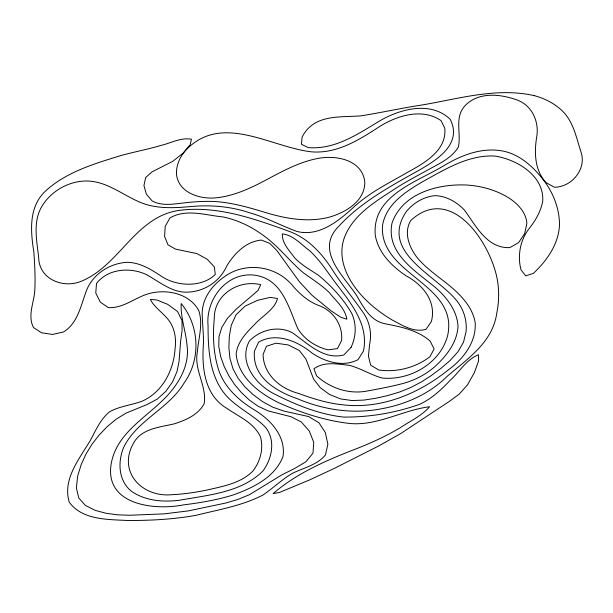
<?xml version="1.0" encoding="UTF-8"?>
<svg xmlns="http://www.w3.org/2000/svg" width="613" height="613" viewBox="0 0 613 613"><rect width="100%" height="100%" fill="white"/><g stroke="black" fill="none" stroke-linecap="round" stroke-linejoin="round"><path stroke-width="0.92" d="M351.088 347.287L343.893 354.927C323.534 360.337 307.481 343.119 292.156 332.621C278.072 325.319 260.134 329.817 249.422 340.997C237.721 362.229 256.357 385.439 275.352 394.45C296.684 405.254 319.442 414.35 343.349 417.062C369.195 417.346 395.324 412.947 419.667 404.296C431.629 398.802 441.276 389.715 450.233 380.275C459.574 371.846 466.401 359.494 478.485 354.743L478.523 361.072L474.37 372.62L467.52 384.818L459.091 394.228L449.865 401.04L400.197 433.889L378.397 446.126L334.277 468.409L310.155 479.68L279.467 492.454L273.107 493.634C297.474 472.577 327.756 459.811 357.54 448.279C372.283 442.463 386.711 435.82 400.32 427.667C410.22 421.008 421.652 415.92 429.567 406.748C403.063 410.059 378.505 425.537 351.027 423.598C325.97 421.031 301.711 412.978 278.785 402.787C259.199 393.209 238.235 377.37 236.158 354C237.461 341.893 246.204 332.851 254.426 324.652C261.943 315.971 274.402 310.155 277.52 298.47L270.249 297.397L257.736 300.24L245.139 306.079L236.036 314.829L231.285 325.235L229.316 336.445L228.871 347.648L229.975 358.528L233.001 368.857L238.066 378.236L244.901 386.834L253.069 394.588L262.318 401.484L272.586 407.109L283.995 411.093L308.646 416.564L318.929 422.748L325.334 432.533L327.871 444.272L325.434 454.946C317.12 465.022 303.948 467.711 292.692 473.213C281.949 479.412 273.107 488.186 262.847 495.082C242.02 505.817 218.527 509.71 195.968 515.311C173.617 519.364 150.836 520.514 128.148 520.521C108.087 519.395 82.349 520.253 69.277 502.216C62.258 479.259 79.361 458.953 90.318 440.418C95.735 430.341 100.379 419.468 109.336 411.944C119.336 406.243 130.937 405.231 141.641 401.4C162.299 392.542 173.602 370.574 175.065 348.943C176.329 339.349 175.042 329.419 169.494 321.281C163.932 313.266 154.813 308.132 150.3 299.458L156.629 299.918L167.625 304.316L177.563 311.511L182.015 320.599L182.069 330.759L180.597 341.357L179.05 361.471L176.981 371.624L172.567 381.861L165.855 391.362L157.196 399.124L147.258 404.457L126.056 413.124L116.232 419.139L107.26 426.564L99.206 434.969L92.119 444.05L86.096 453.858L81.184 464.585L77.598 476.355L76.387 487.963L78.77 498.04L85.422 505.434L95.207 510.384L106.455 513.357L117.926 514.843L129.305 515.265L164.215 513.863L188.375 510.882L225.638 503.058L237.905 499.449L249.506 494.66L282.034 474.746L294.562 468.508L305.895 461.773L313.005 453.13L313.733 442.287L309.297 431.054L301.328 422.005L291.006 416.71L268.433 410.986L258.257 406.335L249.253 399.983L241.384 392.55L234.564 384.458L228.841 375.784L224.174 366.444L220.688 356.597L218.78 346.529L218.979 336.698L221.783 327.396L227.446 318.354L236.181 309.167L257.996 290.501L260.717 284.693C238.756 279.298 213.799 294.585 214.274 318.752C212.588 335.893 213.416 353.479 218.642 369.976C224.496 387.293 238.503 400.174 253.713 409.515C270.103 419.215 286.171 436.058 282.991 456.608C274.877 477.458 252.847 487.902 233.04 495.013C216.879 500.024 200.137 502.813 183.371 504.905C154.468 510.621 104.739 505.089 111.099 464.309C117.114 428.357 155.173 414.051 174.582 386.78C183.226 374.941 189.111 360.505 187.072 345.625C185.908 331.503 180.452 317.726 181.187 303.527C199.539 325.863 201.041 359.31 184.115 383.033C168.659 408.894 136.96 420.081 123.604 447.513C117.604 462.049 118.355 480.868 131.496 491.289C145.358 500.951 162.92 502.208 179.241 500.292C207.968 495.036 241.231 492.676 262.954 470.945C272.364 458.263 275.965 439.176 264.724 426.449C253.468 415.445 238.955 408.572 227.837 397.393C209.7 378.474 208.029 350.544 208.068 325.725C205.447 299.65 226.618 271.911 254.242 275.137C282.126 278.601 288.485 307.312 297.841 328.714A55.346 47.952 -15.2 0 0 327.986 349.854L337.51 348.59L341.594 340.476C343.065 324.652 332.828 310.224 317.963 305.213C308.224 301.289 300.24 294.363 293.359 286.57C276.992 265.728 245.66 261.077 224.205 276.869C212.313 285.16 202.589 297.895 202.175 312.868C202.259 323.212 203.715 333.48 203.432 343.824C201.631 367.31 204.405 395.431 227.048 408.473C239.047 416.84 254.15 422.855 260.525 437C263.728 448.977 260.28 461.482 252.817 471.159C240.725 483.282 223.285 486.247 207.278 489.979C195.509 492.4 183.601 494.178 171.594 494.706C142.254 497.495 117.504 472.071 133.312 443.521C141.373 428.318 159.717 427.368 174.559 423.767C186.023 420.028 198.083 414.878 204.152 403.783C207.117 386.029 193.777 370.03 197.348 351.962C198.459 338.131 203.37 323.955 198.666 310.301C189.724 294.332 169.196 289.374 152.231 292.822C136.806 295.696 124.485 308.653 108.271 307.588L100.302 302.125L95.766 292.991L96.509 283.459C107.98 268.471 130.898 266.801 146.99 274.923C158.652 281.367 169.364 290.508 183.072 292.064C201.531 293.382 219.308 282.854 226.795 265.889C234.427 253.43 246.074 241.422 261.376 240.081L269.712 243.338L276.762 250.411L299.519 281.888L311.902 295.182L331.066 310.829L341.035 317.396L346.82 319.189C345.18 308.324 335.786 300.807 329.319 292.585C321.549 285.022 312.369 279.29 303.611 272.984C290.662 262.226 280.394 248.625 267.092 238.242C254.104 228.059 239.108 220.159 222.833 216.925C205.485 215.232 185.977 208.435 169.908 217.983L165.219 226.335L164.568 236.419L167.962 244.802L175.471 249.108L196.934 253.606L207.271 259.276L214.343 266.916L215.27 274.501C202.114 287.344 178.222 286.532 163.112 277.36C152.055 270.08 140.331 262.234 126.554 262.326C108.141 263.613 90.755 275.697 85.36 293.727C80.395 307.519 76.985 323.779 63.53 331.955L52.603 334.445L41.523 332.79L33.485 327.557C27.056 315.074 34.68 301.573 34.88 288.554C35.424 276.402 34.642 264.249 33.876 252.127C30.566 231.354 28.436 207.378 45.178 191.356C66.066 172 94.318 163.748 120.945 155.556C134.209 151.855 147.779 149.388 160.974 145.419C170.996 143.12 180.942 137.228 191.455 139.228L190.183 144.783L183.042 153.166L172.705 161.365L151.993 171.87L145.641 177.586L143.948 185.532L146.369 194.175L152.208 201.018C161.571 205.999 172.314 204.275 182.383 203.087C193.026 201.823 203.746 201.033 214.466 201.508C231.76 202.543 248.48 207.355 264.969 212.374C285.704 218.68 308.04 222.734 329.426 217.125C345.686 212.404 364.965 201.24 364.796 182.076C362.268 158.982 334.376 154.514 315.703 158.89C297.749 162.751 281.559 171.724 265.498 180.268C249.361 188.835 232.266 196.735 213.776 197.999C198.666 198.819 179.272 192.474 176.636 175.464A41.339 32.405 -20.7 0 1 186.39 149.557C222.442 112.838 270.632 147.22 311.534 151.84C337.257 153.963 359.808 139.465 380.397 126.025C398.006 115.275 422.694 107.919 441.084 120.654L444.808 128.255C446.808 150.568 424.671 162.82 407.967 172.107C389.424 182.781 369.854 192.275 354 206.91C338.728 220.918 319.181 237.016 296.999 231.469C281.122 225.745 266.264 217.416 249.912 212.91C230.388 206.198 209.562 204.658 189.103 206.704C172.299 208.198 154.737 208.834 138.975 201.8C122.202 194.497 107.16 181.862 88.142 181.011C70.464 180.498 53.063 189.662 43.201 204.298C32.282 220.243 36.726 239.806 38.673 257.567C38.979 279.467 63.737 289.022 81.866 280.999C119.673 265.145 135.312 217.232 178.268 210.52C216.458 205.171 253.537 218.473 288.869 231.239C308.193 238.166 322.446 253.928 333.104 270.908C342.422 285.482 353.663 298.677 363.425 312.929A51.676 45.446 -18.9 0 1 369.547 344.782L368.436 356.237L370.727 365.233L378.788 369.991C396.695 372.612 415.545 367.631 429.958 356.728L434.111 348.966L430.119 341.096C417.384 329.871 400.343 326.798 384.236 323.572C369.907 320.369 363.095 306.469 356.268 294.93C342.767 275.053 314.929 249.974 338.79 226.289C358.084 205.232 382.972 190.505 407.63 176.628C427.567 165.196 464.746 148.17 450.187 119.274C431.077 100.984 401.147 108.639 380.581 120.401C358.429 133.657 335.457 149.794 308.255 147.61L301.412 144.277L302.094 137.113C313.764 114.118 339.073 117.474 360.513 115.903C378.428 113.114 396.151 109.275 414.02 106.248C453.674 100.494 494.078 86.556 534.245 95.636M534.245 95.636A64.235 50.787 -3.5 0 1 561.608 110.248C573.423 121.121 576.235 137.473 581.009 152.047C586.848 169.027 571.714 187.134 554.474 187.241L545.991 182.62C534.521 170.046 534.115 152.246 536.789 136.377C539.264 120.799 531.341 104.379 515.709 99.521C499.503 93.912 478.546 91.973 465.482 105.252C453.881 117.106 461.474 132.96 458.378 146.99C451.145 159.058 437.383 164.353 425.751 171.157C416.434 176.138 407.17 181.21 398.174 186.766C377.846 200.19 354.222 213.079 344.652 236.879C335.809 260.035 349.64 284.064 365.976 299.987C373.754 307.749 382.635 314.254 392.036 319.902C402.435 325.419 413.79 332.813 426.043 329.319L431.383 321.549C436.678 301.351 422.778 284.685 405.944 275.735C391.784 266.134 378.413 252.97 375.302 235.461C371.493 194.957 417.936 181.908 445.352 164.782C461.535 155.38 479.902 148.124 498.959 150.438C517.088 152.415 531.494 164.951 542.459 178.659C552.773 191.631 559.355 207.753 559.508 224.442C558.895 243.698 547.018 260.64 533.371 273.36L525.732 275.881L520.958 269.751C517.257 255.177 520.291 239.231 529.931 227.553C536.023 219.745 540.965 210.926 542.727 201.079C544.29 175.762 517.012 159.464 494.89 156.062C468.646 154.652 445.482 169.134 423.361 181.279C406.021 191.348 386.098 204.014 382.535 225.423C378.727 274.984 459.237 283.597 447.605 335.748C440.249 363.471 409.898 380.719 382.228 378.037C370.834 374.972 360.919 368.306 349.456 365.379C337.725 364.091 324.108 361.164 313.91 368.827L316.592 375.823C329.733 387.876 347.977 394.213 365.739 391.278C378.144 389.01 390.558 386.726 402.764 383.539A73.545 64.58 -11.7 0 0 435.498 366.068C446.754 355.601 457.045 342.376 458.026 326.461C457.237 311.304 447.605 298.608 436.824 288.692C416.878 271.728 385.631 253.966 392.029 223.055C402.427 193.133 438.065 183.662 466.677 185.026C481.864 186.007 496.905 190.268 509.763 198.528C518.307 204.359 525.985 212.496 526.874 223.278L524.674 233.614L518.613 242.61L509.847 247.606C486.96 248.648 475.926 225.653 464.294 209.914C456.677 201.984 446.747 196.267 435.605 195.631C424.15 196.482 413.974 202.558 406.588 211.179C378.482 252.135 436.387 275.084 456.946 300.975A54.197 47.852 -8.7 0 1 466.087 331.549L463.512 342.2L457.934 351.839L450.088 360.498L440.931 368.375L431.184 375.646L420.978 382.175L410.22 387.753L399.216 392.128L387.745 395.577L375.938 398.228L363.992 400.082L352.123 400.557L340.613 398.925L329.61 394.534L320.277 387.707L313.542 378.98L305.887 358.957L299.236 350.46L288.24 344.943L275.896 343.188L266.433 346.299L263.084 354.475C263.383 374.336 280.164 388.596 298.232 393.324C312.906 398.688 327.932 403.454 343.556 404.894C381.478 409.116 418.25 393.822 447.513 370.559C462.861 359.463 476.562 342.46 475.167 322.492C472.554 307.519 461.742 295.972 450.54 286.493C439.398 277.314 427.169 269.291 417.683 258.28C409.446 247.882 403.185 232.825 410.848 220.419C451.819 182.873 491.925 244.84 497.603 281.367A117.213 101.651 -11.8 0 1 496.729 313.343C492.737 342.138 467.619 358.812 447.306 376.206C429.468 393.891 405.898 404.419 381.363 408.787C353.172 414.334 323.771 409.928 297.481 398.772C276.187 391.339 252.135 377.34 254.418 351.195L258.625 342.131C276.271 331.909 297.765 341.234 312.14 353.149C325.273 361.984 343.173 367.448 358.023 359.701L363.417 351.149C369.195 324.453 350.261 302.186 335.242 282.486C327.005 271.421 319.549 259.621 309.182 250.334C300.83 244.219 293.183 235.017 282.309 233.905C281.942 243.422 289.566 250.709 294.707 257.927C301.68 265.1 310.416 269.981 318.683 275.452C331.602 286.125 343.242 298.776 351.693 313.297A49.469 43.247 -19.9 0 1 351.088 347.287"/></g></svg>
